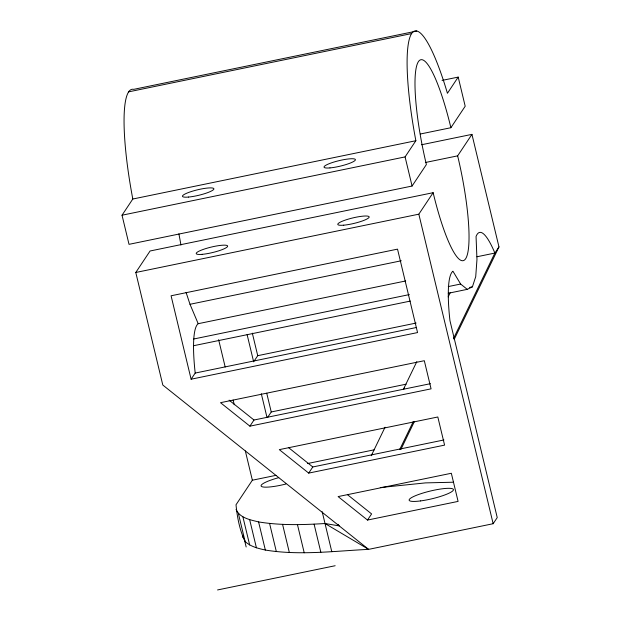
<?xml version="1.0" encoding="UTF-8"?>
<svg xmlns="http://www.w3.org/2000/svg" width="621" height="621" viewBox="0 0 621 621"><rect width="100%" height="100%" fill="white"/><g stroke="black" fill="none" stroke-linecap="round" stroke-linejoin="round"><path stroke-width="0.93" d="M448.269 293.267L467.264 289.355L472.418 286.832L475.725 276.64L476.967 259.469L476.059 236.5A87.98 15.936 78.4 0 1 494.883 253.065L453.439 338.631M385.043 427.232L371.249 455.721L372.266 454.184M403.44 389.251L416.823 361.624M448.183 296.877L450.272 292.561M399.73 449.519L413.268 421.581M400.856 449.488L414.393 421.55M454.145 339.477L498.973 246.925L471.944 134.369L421.605 144.74M420.495 133.973L450.893 127.716A88.159 15.967 78.4 0 0 418.368 61.712A88.159 15.967 78.4 0 0 426.379 164.549L412.08 186.036L129.021 244.34L122.026 215.208L132.801 199.023A117.548 21.293 78.4 0 1 133.709 89.354L416.761 31.05M467.264 289.355L460.627 284.03L452.942 271.23A87.98 15.936 78.4 0 0 449.946 320.599L497.235 517.58L493.152 523.713L368.61 549.368L162.803 385.036L135.782 272.479L150.08 250.993L433.14 192.689A88.159 15.967 78.4 0 0 465.657 258.693A88.159 15.967 78.4 0 0 457.646 155.855L471.944 134.369M191.105 379.206L417.553 332.569L397.525 249.137L171.078 295.782L191.105 379.206L195.196 373.066A87.98 15.936 78.4 0 1 198.192 323.696L190.003 304.29L186.075 292.398M254.152 361.049L257.731 355.678L416.124 323.052M122.026 215.208L405.086 156.903L415.86 140.719A117.548 21.293 78.4 0 1 411.614 33.573L128.555 91.869M450.893 127.716L465.191 106.23L458.197 77.097L447.43 93.282A117.548 21.293 78.4 0 0 411.614 33.573M249.906 426.161L431.067 388.847L424.314 360.708L220.509 402.687L249.906 426.161L253.997 420.021L430.407 383.685M267.667 417.335L271.245 411.964L406.157 384.174M135.782 272.479L418.833 214.175L433.14 192.689M275.949 475.352L252.359 480.212L236.019 504.764C237.183 517.068 239.69 530.373 245.109 541.528C250.636 546.697 258.189 548.428 265.346 550.051C299.539 555.663 334.292 551.037 368.61 549.368L325.024 523.519C302.908 524.877 280.529 525.56 258.584 521.912C250.379 519.855 239.768 518.085 236.058 509.352M308.707 473.109L444.582 445.125L437.821 416.986L279.31 449.635L308.707 473.109L312.798 466.969L443.914 439.963M403.534 389.344L404.558 387.815M498.973 246.925L494.883 253.065L476.959 256.76M367.508 520.064L458.088 501.403L451.335 473.264L338.111 496.59L367.508 520.064L371.599 513.924L347.473 494.665M442.051 80.419L458.197 77.097M132.801 199.023L415.86 140.719M425.354 162.508L457.646 155.855M190.003 304.29L401.29 260.773M198.192 323.696L405.692 280.964M193.713 339.004L409.332 294.595M448.277 286.576L460.627 284.03M469.569 287.422L472.418 286.832M193.705 345.695L410.271 301.092M195.196 373.066L415.954 327.601M307.395 463.577L374.385 449.775M217.56 589.95L335.154 565.731M380.262 487.563L425.501 482.89L453.501 482.214M325.024 523.519L339.206 525.894L338.018 524.372M229.118 400.157L253.997 420.021M288.672 447.71L312.798 466.969M405.086 156.903L412.08 186.036M418.833 214.175L493.152 523.713M322.19 511.712L331.777 551.658M314.102 524.178L320.855 552.317M252.328 333.166L257.731 355.678M266.735 393.202L271.245 411.964M297.459 524.613L304.212 552.76M247.111 334.618L253.647 361.818M261.301 393.714L266.929 417.165M282.578 524.38L289.339 552.519M269.592 523.48L276.345 551.619M218.623 339.664L225.19 367.019M233.116 400.033L234.249 404.752M245.342 450.97L252.359 480.212M258.584 521.912L265.346 550.051M249.665 519.692L256.426 547.831M242.904 516.843L249.665 544.982M238.355 513.388L245.109 541.528M244.131 538.531L246.157 546.977M242.795 535.659L242.811 537.491M285.862 484.031A22.775 3.951 -13.5 0 1 261.371 486.344A22.775 3.951 -13.5 0 1 278.72 477.673M178.879 233.83A88.159 15.967 78.4 0 1 180.944 245.062M420.549 500.922A22.775 3.951 -13.5 0 0 453.454 489.651A22.775 3.951 -13.5 0 0 419.881 494.044A22.775 3.951 -13.5 0 0 420.549 500.922M202.198 254.338A16.162 2.81 -13.5 0 0 227.496 246.607A16.162 2.81 -13.5 0 0 206.094 248.485A16.162 2.81 -13.5 0 0 202.198 254.338M343.731 225.182A16.162 2.81 -13.5 0 0 369.029 217.451A16.162 2.81 -13.5 0 0 347.62 219.337A16.162 2.81 -13.5 0 0 343.731 225.182M329.976 167.911A16.162 2.81 -13.5 0 0 355.274 160.179A16.162 2.81 -13.5 0 0 333.873 162.065A16.162 2.81 -13.5 0 0 329.976 167.911M188.45 197.067A16.162 2.81 -13.5 0 0 213.748 189.327A16.162 2.81 -13.5 0 0 192.339 191.214A16.162 2.81 -13.5 0 0 188.45 197.067"/></g></svg>
